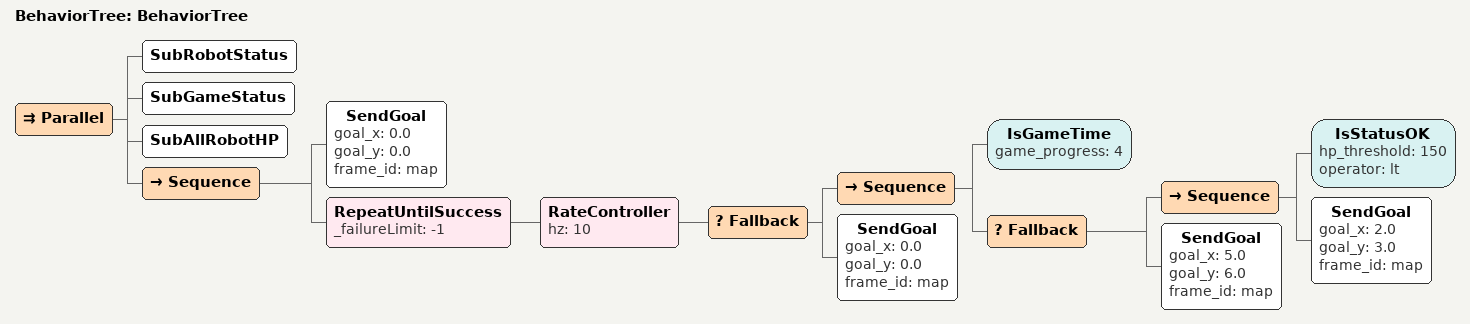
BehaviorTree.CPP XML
<?xml version="1.0" encoding="UTF-8"?>
<root BTCPP_format="4"
      main_tree_to_execute="BehaviorTree">
   <BehaviorTree ID="BehaviorTree">
        <!-- 并行处理数据订阅与主逻辑 -->
        <Parallel>
            <!-- 订阅机器人状态数据 -->
            <SubRobotStatus/>
            <SubGameStatus/>
            <SubAllRobotHP/>

            <!-- 主逻辑序列 -->
            <Sequence>
                <!-- 初始化阶段 (converted to goal_x/goal_y) -->
                <SendGoal goal_x="0.0" goal_y="0.0" frame_id="map"/>

                <!-- 持续监测循环 -->
                <RepeatUntilSuccess _failureLimit="-1">
                    <RateController hz="10">
                        <Fallback>
                            <!-- 比赛开始后的逻辑 -->
                            <Sequence>
                                <IsGameTime game_progress="4"/>
                                <Fallback>
                                    <!-- 低血量撤退逻辑 -->
                                        <Sequence>
                                        <IsStatusOK hp_threshold="150" operator="lt"/>
                                        <SendGoal goal_x="2.0" goal_y="3.0" frame_id="map"/>
                                    </Sequence>
                                    <!-- 正常进攻逻辑 -->
                                    <SendGoal goal_x="5.0" goal_y="6.0" frame_id="map"/>
                                </Fallback>
                            </Sequence>

                            <!-- 比赛未开始保持待机 -->
                            <SendGoal goal_x="0.0" goal_y="0.0" frame_id="map"/>
                        </Fallback>
                    </RateController>
                </RepeatUntilSuccess>
            </Sequence>
        </Parallel>
    </BehaviorTree>

</root>
